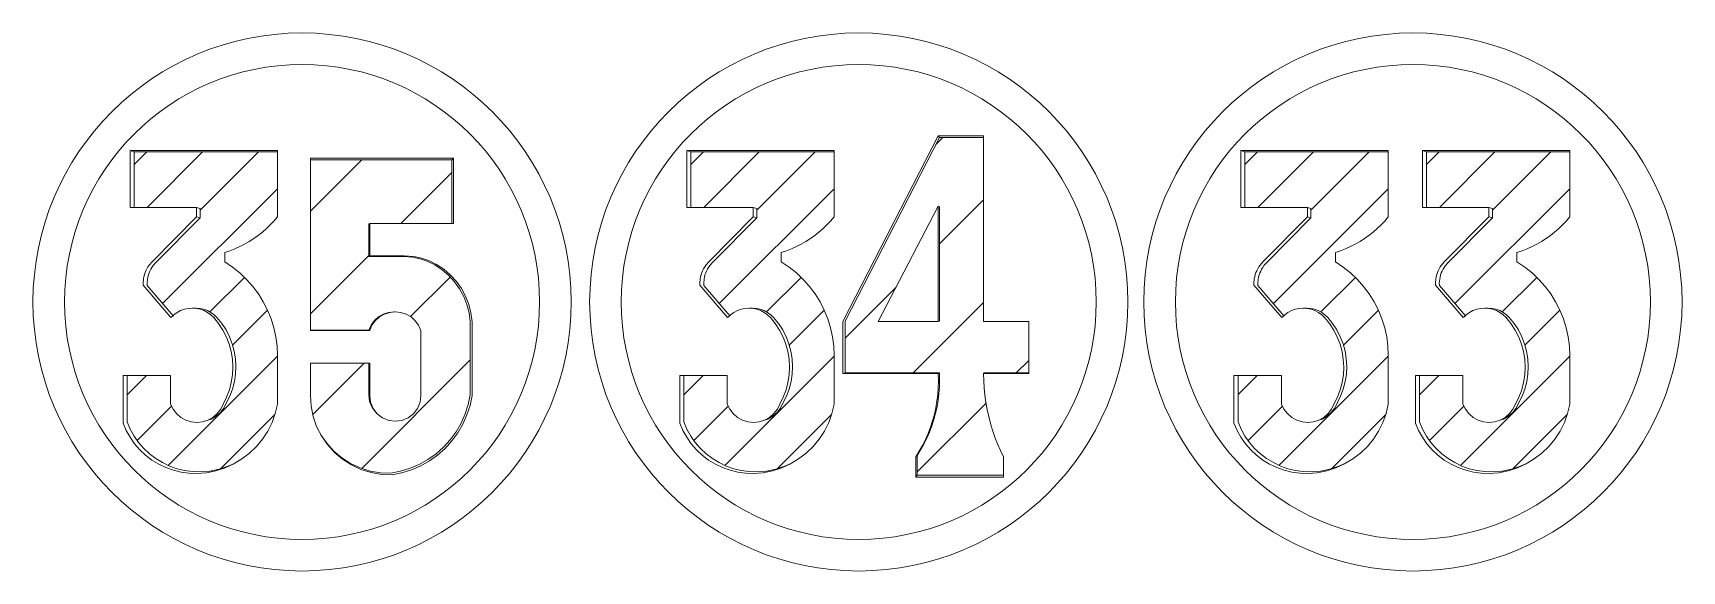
# Model space of a CAD drawing. Header units: inches. Extents: x 104 to 9740, y 936 to 6735.
# Drawn here: x 5670.07 to 5718.23, y 5726.45 to 5742.17 of the extents above; entities that cross this region are included whole.
import ezdxf

# ---------------------------------------------------------------- set-up
doc = ezdxf.new("R2010")
doc.units = ezdxf.units.IN
doc.header["$MEASUREMENT"] = 0

msp = doc.modelspace()

# ---------------------------------------------------------------- hatches: boundary and pattern name
at = {"lineweight": 20}
h = msp.add_hatch(dxfattribs=at)
h.set_pattern_fill('ANSI31', color=256, scale=17)
h.set_pattern_definition([(45, (4676.4403, 6621.2043), (-1.502602, 1.502602), [])])
h.paths.add_polyline_path([(5697.831, 5739.117), (5696.546, 5739.117), (5693.788, 5733.746), (5693.788, 5732.24), (5696.546, 5732.24), (5696.546, 5732.015), (5696.542, 5731.822), (5696.528, 5731.629), (5696.505, 5731.438), (5696.473, 5731.248), (5696.431, 5731.059), (5696.38, 5730.873), (5696.321, 5730.69), (5696.252, 5730.509), (5696.175, 5730.332), (5696.089, 5730.16), (5695.995, 5729.991), (5695.893, 5729.827), (5695.893, 5729.247), (5698.417, 5729.247), (5698.417, 5729.783), (5698.325, 5729.973), (5698.241, 5730.166), (5698.165, 5730.362), (5698.096, 5730.561), (5698.034, 5730.763), (5697.981, 5730.967), (5697.936, 5731.173), (5697.899, 5731.38), (5697.869, 5731.589), (5697.848, 5731.798), (5697.835, 5732.009), (5697.83, 5732.24), (5699.15, 5732.24), (5699.15, 5733.741), (5697.831, 5733.741)])
h.paths.add_polyline_path([(5696.511, 5737.112), (5696.546, 5737.085), (5696.546, 5733.746), (5696.511, 5733.741), (5694.752, 5733.741)], flags=16)
h = msp.add_hatch(dxfattribs=at)
h.set_pattern_fill('ANSI31', color=256, scale=9.218651)
h.set_pattern_definition([(45, (5137.7582, 6280.247), (-0.8148213, 0.8148213), [])])
h.paths.add_polyline_path([(5677.212, 5738.692), (5673.028, 5738.692), (5673.028, 5737.071), (5674.853, 5737.071), (5674.952, 5737.043), (5674.952, 5736.768), (5673.661, 5735.465), (5673.58, 5735.371), (5673.545, 5735.321), (5673.513, 5735.268), (5673.486, 5735.213), (5673.462, 5735.156), (5673.442, 5735.098), (5673.426, 5735.038), (5673.414, 5734.978), (5673.403, 5734.855), (5673.404, 5734.794), (5674.163, 5733.909), (5674.188, 5733.933), (5674.283, 5734.002), (5674.386, 5734.057), (5674.496, 5734.097), (5674.611, 5734.121), (5674.728, 5734.129), (5674.828, 5734.13), (5674.944, 5734.122), (5675.057, 5734.098), (5675.167, 5734.058), (5675.269, 5734.004), (5675.363, 5733.935), (5675.447, 5733.855), (5675.588, 5733.681), (5675.71, 5733.494), (5675.812, 5733.295), (5675.893, 5733.086), (5675.951, 5732.87), (5675.987, 5732.649), (5675.999, 5732.426), (5675.989, 5732.203), (5675.955, 5731.982), (5675.898, 5731.765), (5675.819, 5731.556), (5675.718, 5731.356), (5675.647, 5731.208), (5675.547, 5731.078), (5675.423, 5730.97), (5675.279, 5730.89), (5675.183, 5730.858), (5675.025, 5730.808), (5674.86, 5730.791), (5674.695, 5730.808), (5674.537, 5730.858), (5674.392, 5730.939), (5674.266, 5731.047), (5674.165, 5731.179), (5674.093, 5731.328), (5674.093, 5732.161), (5672.825, 5732.161), (5672.825, 5730.806), (5672.916, 5730.595), (5673.027, 5730.394), (5673.159, 5730.206), (5673.309, 5730.033), (5673.477, 5729.875), (5673.659, 5729.736), (5673.855, 5729.616), (5674.063, 5729.517), (5674.279, 5729.44), (5674.502, 5729.386), (5674.73, 5729.354), (5674.959, 5729.347), (5675.236, 5729.37), (5675.508, 5729.424), (5675.772, 5729.509), (5675.967, 5729.597), (5676.176, 5729.723), (5676.399, 5729.894), (5676.6, 5730.088), (5676.778, 5730.305), (5676.93, 5730.54), (5677.054, 5730.792), (5677.148, 5731.056), (5677.212, 5731.328), (5677.212, 5732.747), (5677.2, 5733.019), (5677.165, 5733.29), (5677.107, 5733.557), (5677.027, 5733.818), (5676.924, 5734.071), (5676.8, 5734.315), (5676.656, 5734.546), (5676.492, 5734.765), (5676.311, 5734.969), (5676.112, 5735.157), (5675.898, 5735.327), (5675.671, 5735.478), (5675.671, 5735.755), (5675.82, 5735.805), (5675.966, 5735.862), (5676.11, 5735.926), (5676.25, 5735.997), (5676.387, 5736.075), (5676.519, 5736.159), (5676.647, 5736.25), (5676.771, 5736.348), (5676.889, 5736.451), (5677.002, 5736.56), (5677.11, 5736.674), (5677.212, 5736.794)])
h = msp.add_hatch(dxfattribs=at)
h.set_pattern_fill('ANSI31', color=256, scale=9.218651)
h.set_pattern_definition([(45, (5154.0138, 6280.247), (-0.8148213, 0.8148213), [])])
h.paths.add_polyline_path([(5693.468, 5738.692), (5689.283, 5738.692), (5689.283, 5737.071), (5691.108, 5737.071), (5691.207, 5737.043), (5691.207, 5736.768), (5689.916, 5735.465), (5689.836, 5735.371), (5689.801, 5735.321), (5689.769, 5735.268), (5689.741, 5735.213), (5689.717, 5735.156), (5689.697, 5735.098), (5689.681, 5735.038), (5689.67, 5734.978), (5689.659, 5734.855), (5689.66, 5734.794), (5690.419, 5733.909), (5690.443, 5733.933), (5690.538, 5734.002), (5690.642, 5734.057), (5690.752, 5734.097), (5690.867, 5734.121), (5690.984, 5734.129), (5691.084, 5734.13), (5691.2, 5734.122), (5691.313, 5734.098), (5691.422, 5734.058), (5691.525, 5734.004), (5691.619, 5733.935), (5691.702, 5733.855), (5691.843, 5733.681), (5691.966, 5733.494), (5692.068, 5733.295), (5692.148, 5733.086), (5692.207, 5732.87), (5692.243, 5732.649), (5692.255, 5732.426), (5692.244, 5732.203), (5692.21, 5731.982), (5692.154, 5731.765), (5692.074, 5731.556), (5691.974, 5731.356), (5691.903, 5731.208), (5691.803, 5731.078), (5691.678, 5730.97), (5691.535, 5730.89), (5691.439, 5730.858), (5691.281, 5730.808), (5691.116, 5730.791), (5690.951, 5730.808), (5690.792, 5730.858), (5690.648, 5730.939), (5690.522, 5731.047), (5690.421, 5731.179), (5690.349, 5731.328), (5690.349, 5732.161), (5689.081, 5732.161), (5689.081, 5730.806), (5689.171, 5730.595), (5689.283, 5730.394), (5689.415, 5730.206), (5689.565, 5730.033), (5689.732, 5729.875), (5689.915, 5729.736), (5690.111, 5729.616), (5690.318, 5729.517), (5690.535, 5729.44), (5690.758, 5729.386), (5690.985, 5729.354), (5691.215, 5729.347), (5691.491, 5729.37), (5691.763, 5729.424), (5692.028, 5729.509), (5692.223, 5729.597), (5692.432, 5729.723), (5692.654, 5729.894), (5692.856, 5730.088), (5693.034, 5730.305), (5693.185, 5730.54), (5693.31, 5730.792), (5693.404, 5731.056), (5693.468, 5731.328), (5693.468, 5732.747), (5693.456, 5733.019), (5693.421, 5733.29), (5693.363, 5733.557), (5693.282, 5733.818), (5693.18, 5734.071), (5693.056, 5734.315), (5692.912, 5734.546), (5692.748, 5734.765), (5692.566, 5734.969), (5692.368, 5735.157), (5692.154, 5735.327), (5691.926, 5735.478), (5691.926, 5735.755), (5692.076, 5735.805), (5692.222, 5735.862), (5692.366, 5735.926), (5692.506, 5735.997), (5692.642, 5736.075), (5692.775, 5736.159), (5692.903, 5736.25), (5693.026, 5736.348), (5693.145, 5736.451), (5693.258, 5736.56), (5693.366, 5736.674), (5693.468, 5736.794)])
h = msp.add_hatch(dxfattribs=at)
h.set_pattern_fill('ANSI31', color=256, scale=9.218651)
h.set_pattern_definition([(45, (5170.1966, 6280.247), (-0.8148213, 0.8148213), [])])
h.paths.add_polyline_path([(5709.651, 5738.692), (5705.466, 5738.692), (5705.466, 5737.071), (5707.291, 5737.071), (5707.39, 5737.043), (5707.39, 5736.768), (5706.099, 5735.465), (5706.019, 5735.371), (5705.983, 5735.321), (5705.952, 5735.268), (5705.924, 5735.213), (5705.9, 5735.156), (5705.88, 5735.098), (5705.864, 5735.038), (5705.852, 5734.978), (5705.842, 5734.855), (5705.843, 5734.794), (5706.601, 5733.909), (5706.626, 5733.933), (5706.721, 5734.002), (5706.825, 5734.057), (5706.935, 5734.097), (5707.049, 5734.121), (5707.166, 5734.129), (5707.267, 5734.13), (5707.382, 5734.122), (5707.496, 5734.098), (5707.605, 5734.058), (5707.708, 5734.004), (5707.801, 5733.935), (5707.885, 5733.855), (5708.026, 5733.681), (5708.148, 5733.494), (5708.25, 5733.295), (5708.331, 5733.086), (5708.39, 5732.87), (5708.425, 5732.649), (5708.438, 5732.426), (5708.427, 5732.203), (5708.393, 5731.982), (5708.336, 5731.765), (5708.257, 5731.556), (5708.157, 5731.356), (5708.085, 5731.208), (5707.985, 5731.078), (5707.861, 5730.97), (5707.718, 5730.89), (5707.622, 5730.858), (5707.464, 5730.808), (5707.299, 5730.791), (5707.133, 5730.808), (5706.975, 5730.858), (5706.83, 5730.939), (5706.705, 5731.047), (5706.604, 5731.179), (5706.532, 5731.328), (5706.532, 5732.161), (5705.264, 5732.161), (5705.264, 5730.806), (5705.354, 5730.595), (5705.466, 5730.394), (5705.598, 5730.206), (5705.748, 5730.033), (5705.915, 5729.875), (5706.098, 5729.736), (5706.294, 5729.616), (5706.501, 5729.517), (5706.717, 5729.44), (5706.94, 5729.386), (5707.168, 5729.354), (5707.398, 5729.347), (5707.674, 5729.37), (5707.946, 5729.424), (5708.21, 5729.509), (5708.405, 5729.597), (5708.615, 5729.723), (5708.837, 5729.894), (5709.039, 5730.088), (5709.216, 5730.305), (5709.368, 5730.54), (5709.492, 5730.792), (5709.587, 5731.056), (5709.651, 5731.328), (5709.651, 5732.747), (5709.639, 5733.019), (5709.604, 5733.29), (5709.546, 5733.557), (5709.465, 5733.818), (5709.363, 5734.071), (5709.239, 5734.315), (5709.094, 5734.546), (5708.931, 5734.765), (5708.749, 5734.969), (5708.551, 5735.157), (5708.337, 5735.327), (5708.109, 5735.478), (5708.109, 5735.755), (5708.258, 5735.805), (5708.405, 5735.862), (5708.548, 5735.926), (5708.688, 5735.997), (5708.825, 5736.075), (5708.957, 5736.159), (5709.086, 5736.25), (5709.209, 5736.348), (5709.328, 5736.451), (5709.441, 5736.56), (5709.549, 5736.674), (5709.651, 5736.794)])
h = msp.add_hatch(dxfattribs=at)
h.set_pattern_fill('ANSI31', color=256, scale=9.218651)
h.set_pattern_definition([(45, (5175.4959, 6280.247), (-0.8148213, 0.8148213), [])])
h.paths.add_polyline_path([(5714.95, 5738.692), (5710.765, 5738.692), (5710.765, 5737.071), (5712.59, 5737.071), (5712.69, 5737.043), (5712.69, 5736.768), (5711.398, 5735.465), (5711.318, 5735.371), (5711.283, 5735.321), (5711.251, 5735.268), (5711.223, 5735.213), (5711.199, 5735.156), (5711.179, 5735.098), (5711.164, 5735.038), (5711.152, 5734.978), (5711.141, 5734.855), (5711.142, 5734.794), (5711.901, 5733.909), (5711.925, 5733.933), (5712.02, 5734.002), (5712.124, 5734.057), (5712.234, 5734.097), (5712.349, 5734.121), (5712.466, 5734.129), (5712.566, 5734.13), (5712.682, 5734.122), (5712.795, 5734.098), (5712.904, 5734.058), (5713.007, 5734.004), (5713.101, 5733.935), (5713.184, 5733.855), (5713.325, 5733.681), (5713.448, 5733.494), (5713.55, 5733.295), (5713.63, 5733.086), (5713.689, 5732.87), (5713.725, 5732.649), (5713.737, 5732.426), (5713.726, 5732.203), (5713.692, 5731.982), (5713.636, 5731.765), (5713.557, 5731.556), (5713.456, 5731.356), (5713.385, 5731.208), (5713.285, 5731.078), (5713.16, 5730.97), (5713.017, 5730.89), (5712.921, 5730.858), (5712.763, 5730.808), (5712.598, 5730.791), (5712.433, 5730.808), (5712.274, 5730.858), (5712.13, 5730.939), (5712.004, 5731.047), (5711.903, 5731.179), (5711.831, 5731.328), (5711.831, 5732.161), (5710.563, 5732.161), (5710.563, 5730.806), (5710.654, 5730.595), (5710.765, 5730.394), (5710.897, 5730.206), (5711.047, 5730.033), (5711.215, 5729.875), (5711.397, 5729.736), (5711.593, 5729.616), (5711.8, 5729.517), (5712.017, 5729.44), (5712.24, 5729.386), (5712.467, 5729.354), (5712.697, 5729.347), (5712.973, 5729.37), (5713.245, 5729.424), (5713.51, 5729.509), (5713.705, 5729.597), (5713.914, 5729.723), (5714.136, 5729.894), (5714.338, 5730.088), (5714.516, 5730.305), (5714.668, 5730.54), (5714.792, 5730.792), (5714.886, 5731.056), (5714.95, 5731.328), (5714.95, 5732.747), (5714.938, 5733.019), (5714.903, 5733.29), (5714.845, 5733.557), (5714.765, 5733.818), (5714.662, 5734.071), (5714.538, 5734.315), (5714.394, 5734.546), (5714.23, 5734.765), (5714.048, 5734.969), (5713.85, 5735.157), (5713.636, 5735.327), (5713.408, 5735.478), (5713.408, 5735.755), (5713.558, 5735.805), (5713.704, 5735.862), (5713.848, 5735.926), (5713.988, 5735.997), (5714.124, 5736.075), (5714.257, 5736.159), (5714.385, 5736.25), (5714.508, 5736.348), (5714.627, 5736.451), (5714.74, 5736.56), (5714.848, 5736.674), (5714.95, 5736.794)])
h = msp.add_hatch(dxfattribs=at)
h.set_pattern_fill('ANSI31', color=256, scale=17)
h.set_pattern_definition([(45, (4672.144, 6621.2086), (-1.502602, 1.502602), [])])
h.paths.add_polyline_path([(5682.385, 5734.9), (5682.213, 5735.087), (5682.019, 5735.251), (5681.807, 5735.39), (5681.58, 5735.502), (5681.382, 5735.57), (5681.152, 5735.618), (5680.88, 5735.637), (5679.88, 5735.637), (5679.88, 5736.605), (5682.303, 5736.605), (5682.303, 5738.465), (5678.173, 5738.465), (5678.173, 5733.483), (5679.88, 5733.483), (5679.946, 5733.632), (5680.042, 5733.764), (5680.163, 5733.873), (5680.304, 5733.954), (5680.459, 5734.005), (5680.637, 5734.024), (5680.818, 5734.005), (5680.974, 5733.954), (5681.116, 5733.872), (5681.238, 5733.761), (5681.335, 5733.628), (5681.402, 5733.478), (5681.402, 5731.575), (5681.376, 5731.381), (5681.302, 5731.201), (5681.183, 5731.046), (5681.028, 5730.927), (5680.848, 5730.852), (5680.654, 5730.827), (5680.461, 5730.852), (5680.28, 5730.927), (5680.11, 5731.057), (5679.979, 5731.228), (5679.905, 5731.407), (5679.88, 5731.599), (5679.88, 5732.526), (5678.173, 5732.526), (5678.173, 5731.575), (5678.193, 5731.267), (5678.255, 5730.964), (5678.345, 5730.706), (5678.482, 5730.433), (5678.655, 5730.181), (5678.86, 5729.954), (5679.093, 5729.757), (5679.35, 5729.592), (5679.627, 5729.463), (5679.919, 5729.372), (5680.22, 5729.321), (5680.525, 5729.31), (5680.81, 5729.366), (5681.088, 5729.452), (5681.355, 5729.567), (5681.608, 5729.709), (5681.845, 5729.878), (5682.062, 5730.071), (5682.258, 5730.286), (5682.429, 5730.521), (5682.575, 5730.772), (5682.693, 5731.038), (5682.782, 5731.314), (5682.842, 5731.599), (5682.842, 5733.483), (5682.841, 5733.737), (5682.809, 5733.989), (5682.746, 5734.234), (5682.653, 5734.471), (5682.532, 5734.694)])

# ---------------------------------------------------------------- linework, layer by layer
for p, q in [((5696.546, 5739.117), (5697.831, 5739.117)), ((5672.91, 5738.737), (5672.91, 5737.071)), ((5673.028, 5738.692), (5673.028, 5737.071)), ((5689.165, 5738.737), (5689.165, 5737.071)), ((5689.283, 5738.692), (5689.283, 5737.071)), ((5705.348, 5738.737), (5705.348, 5737.071)), ((5705.466, 5738.692), (5705.466, 5737.071)), ((5710.647, 5738.737), (5710.647, 5737.071)), ((5710.765, 5738.692), (5710.765, 5737.071)), ((5682.303, 5738.465), (5682.303, 5736.605)), ((5672.91, 5737.071), (5673.028, 5737.071)), ((5673.028, 5737.071), (5674.853, 5737.071)), ((5674.853, 5737.071), (5674.952, 5737.043)), ((5674.952, 5737.043), (5674.952, 5736.768)), ((5689.165, 5737.071), (5689.283, 5737.071)), ((5689.283, 5737.071), (5691.108, 5737.071)), ((5691.108, 5737.071), (5691.207, 5737.043)), ((5691.207, 5737.043), (5691.207, 5736.768)), ((5696.511, 5733.741), (5696.511, 5737.112)), ((5705.348, 5737.071), (5705.466, 5737.071)), ((5705.466, 5737.071), (5707.291, 5737.071)), ((5707.291, 5737.071), (5707.39, 5737.043)), ((5707.39, 5737.043), (5707.39, 5736.768)), ((5710.647, 5737.071), (5710.765, 5737.071)), ((5710.765, 5737.071), (5712.59, 5737.071)), ((5712.59, 5737.071), (5712.69, 5737.043)), ((5712.69, 5737.043), (5712.69, 5736.768)), ((5679.906, 5736.605), (5679.906, 5735.653)), ((5680.654, 5734.022), (5680.818, 5734.005)), ((5680.818, 5734.005), (5680.974, 5733.954)), ((5680.974, 5733.954), (5681.116, 5733.872)), ((5681.116, 5733.872), (5681.238, 5733.761)), ((5681.238, 5733.761), (5681.335, 5733.628)), ((5678.173, 5733.483), (5679.88, 5733.483)), ((5681.335, 5733.628), (5681.402, 5733.478)), ((5681.402, 5733.478), (5681.402, 5731.575)), ((5681.376, 5731.381), (5681.302, 5731.201)), ((5681.402, 5731.575), (5681.376, 5731.381)), ((5675.183, 5730.858), (5675.025, 5730.808)), ((5680.28, 5730.927), (5680.125, 5731.046)), ((5680.461, 5730.852), (5680.28, 5730.927)), ((5680.654, 5730.827), (5680.461, 5730.852)), ((5680.848, 5730.852), (5680.654, 5730.827)), ((5681.028, 5730.927), (5680.848, 5730.852)), ((5681.183, 5731.046), (5681.028, 5730.927)), ((5681.302, 5731.201), (5681.183, 5731.046)), ((5691.439, 5730.858), (5691.281, 5730.808)), ((5707.622, 5730.858), (5707.464, 5730.808)), ((5712.921, 5730.858), (5712.763, 5730.808))]:
    msp.add_line(p, q, dxfattribs=at)
for points in [[(5693.726, 5732.219), (5693.726, 5733.741), (5696.511, 5739.164)], [(5697.831, 5732.219), (5699.15, 5732.219), (5699.15, 5732.24), (5699.15, 5733.741), (5697.831, 5733.741), (5697.831, 5739.117), (5697.831, 5739.164), (5696.511, 5739.164), (5696.546, 5739.117), (5693.788, 5733.746), (5693.788, 5732.24)], [(5676.399, 5729.894), (5676.6, 5730.088), (5676.778, 5730.305), (5676.93, 5730.54), (5677.054, 5730.792), (5677.148, 5731.056), (5677.212, 5731.328), (5677.212, 5732.747), (5677.2, 5733.019), (5677.165, 5733.29), (5677.107, 5733.557), (5677.027, 5733.818), (5676.924, 5734.071), (5676.8, 5734.315), (5676.656, 5734.546), (5676.492, 5734.765), (5676.311, 5734.969), (5676.112, 5735.157), (5675.898, 5735.327), (5675.671, 5735.478), (5675.671, 5735.755), (5675.82, 5735.805), (5675.966, 5735.862), (5676.11, 5735.926), (5676.25, 5735.997), (5676.387, 5736.075), (5676.519, 5736.159), (5676.647, 5736.25), (5676.771, 5736.348), (5676.889, 5736.451), (5677.002, 5736.56), (5677.11, 5736.674), (5677.212, 5736.794), (5677.212, 5738.692)], [(5692.654, 5729.894), (5692.856, 5730.088), (5693.034, 5730.305), (5693.185, 5730.54), (5693.31, 5730.792), (5693.404, 5731.056), (5693.468, 5731.328), (5693.468, 5732.747), (5693.456, 5733.019), (5693.421, 5733.29), (5693.363, 5733.557), (5693.282, 5733.818), (5693.18, 5734.071), (5693.056, 5734.315), (5692.912, 5734.546), (5692.748, 5734.765), (5692.566, 5734.969), (5692.368, 5735.157), (5692.154, 5735.327), (5691.926, 5735.478), (5691.926, 5735.755), (5692.076, 5735.805), (5692.222, 5735.862), (5692.366, 5735.926), (5692.506, 5735.997), (5692.642, 5736.075), (5692.775, 5736.159), (5692.903, 5736.25), (5693.026, 5736.348), (5693.145, 5736.451), (5693.258, 5736.56), (5693.366, 5736.674), (5693.468, 5736.794), (5693.468, 5738.692)], [(5708.837, 5729.894), (5709.039, 5730.088), (5709.216, 5730.305), (5709.368, 5730.54), (5709.492, 5730.792), (5709.587, 5731.056), (5709.651, 5731.328), (5709.651, 5732.747), (5709.639, 5733.019), (5709.604, 5733.29), (5709.546, 5733.557), (5709.465, 5733.818), (5709.363, 5734.071), (5709.239, 5734.315), (5709.094, 5734.546), (5708.931, 5734.765), (5708.749, 5734.969), (5708.551, 5735.157), (5708.337, 5735.327), (5708.109, 5735.478), (5708.109, 5735.755), (5708.258, 5735.805), (5708.405, 5735.862), (5708.548, 5735.926), (5708.688, 5735.997), (5708.825, 5736.075), (5708.957, 5736.159), (5709.086, 5736.25), (5709.209, 5736.348), (5709.328, 5736.451), (5709.441, 5736.56), (5709.549, 5736.674), (5709.651, 5736.794), (5709.651, 5738.692)], [(5714.136, 5729.894), (5714.338, 5730.088), (5714.516, 5730.305), (5714.668, 5730.54), (5714.792, 5730.792), (5714.886, 5731.056), (5714.95, 5731.328), (5714.95, 5732.747), (5714.938, 5733.019), (5714.903, 5733.29), (5714.845, 5733.557), (5714.765, 5733.818), (5714.662, 5734.071), (5714.538, 5734.315), (5714.394, 5734.546), (5714.23, 5734.765), (5714.048, 5734.969), (5713.85, 5735.157), (5713.636, 5735.327), (5713.408, 5735.478), (5713.408, 5735.755), (5713.558, 5735.805), (5713.704, 5735.862), (5713.848, 5735.926), (5713.988, 5735.997), (5714.124, 5736.075), (5714.257, 5736.159), (5714.385, 5736.25), (5714.508, 5736.348), (5714.627, 5736.451), (5714.74, 5736.56), (5714.848, 5736.674), (5714.95, 5736.794), (5714.95, 5738.692)], [(5682.353, 5738.508), (5678.173, 5738.508), (5678.173, 5738.465)], [(5679.906, 5733.478), (5678.173, 5733.478), (5678.173, 5733.483), (5678.173, 5738.465), (5682.303, 5738.465), (5682.353, 5738.508), (5682.353, 5736.605), (5682.303, 5736.605), (5679.906, 5736.605), (5679.88, 5736.58), (5679.88, 5735.637), (5679.906, 5735.653), (5680.916, 5735.653), (5681.191, 5735.634), (5681.423, 5735.585), (5681.623, 5735.516), (5681.852, 5735.403), (5682.067, 5735.263), (5682.262, 5735.097), (5682.436, 5734.909), (5682.585, 5734.7)], [(5674.853, 5736.794), (5673.549, 5735.478), (5673.468, 5735.383), (5673.432, 5735.332), (5673.4, 5735.279), (5673.372, 5735.223), (5673.348, 5735.166), (5673.328, 5735.107), (5673.312, 5735.047), (5673.3, 5734.986), (5673.289, 5734.862), (5673.29, 5734.8), (5674.103, 5733.852), (5674.163, 5733.909), (5674.188, 5733.933), (5674.283, 5734.002), (5674.386, 5734.057), (5674.496, 5734.097), (5674.611, 5734.121), (5674.728, 5734.129)], [(5674.853, 5737.071), (5674.853, 5736.794), (5674.952, 5736.768), (5673.661, 5735.465), (5673.58, 5735.371), (5673.545, 5735.321), (5673.513, 5735.268), (5673.486, 5735.213), (5673.462, 5735.156), (5673.442, 5735.098), (5673.426, 5735.038), (5673.414, 5734.978), (5673.403, 5734.855), (5673.404, 5734.794), (5674.163, 5733.909)], [(5691.108, 5736.794), (5689.805, 5735.478), (5689.723, 5735.383), (5689.688, 5735.332), (5689.656, 5735.279), (5689.628, 5735.223), (5689.604, 5735.166), (5689.583, 5735.107), (5689.567, 5735.047), (5689.556, 5734.986), (5689.545, 5734.862), (5689.546, 5734.8), (5690.359, 5733.852), (5690.419, 5733.909), (5690.443, 5733.933), (5690.538, 5734.002), (5690.642, 5734.057), (5690.752, 5734.097), (5690.867, 5734.121), (5690.984, 5734.129)], [(5691.108, 5737.071), (5691.108, 5736.794), (5691.207, 5736.768), (5689.916, 5735.465), (5689.836, 5735.371), (5689.801, 5735.321), (5689.769, 5735.268), (5689.741, 5735.213), (5689.717, 5735.156), (5689.697, 5735.098), (5689.681, 5735.038), (5689.67, 5734.978), (5689.659, 5734.855), (5689.66, 5734.794), (5690.419, 5733.909)], [(5707.291, 5736.794), (5705.987, 5735.478), (5705.906, 5735.383), (5705.871, 5735.332), (5705.839, 5735.279), (5705.811, 5735.223), (5705.786, 5735.166), (5705.766, 5735.107), (5705.75, 5735.047), (5705.738, 5734.986), (5705.727, 5734.862), (5705.728, 5734.8), (5706.542, 5733.852), (5706.601, 5733.909), (5706.626, 5733.933), (5706.721, 5734.002), (5706.825, 5734.057), (5706.935, 5734.097), (5707.049, 5734.121), (5707.166, 5734.129)], [(5707.291, 5737.071), (5707.291, 5736.794), (5707.39, 5736.768), (5706.099, 5735.465), (5706.019, 5735.371), (5705.983, 5735.321), (5705.952, 5735.268), (5705.924, 5735.213), (5705.9, 5735.156), (5705.88, 5735.098), (5705.864, 5735.038), (5705.852, 5734.978), (5705.842, 5734.855), (5705.843, 5734.794), (5706.601, 5733.909)], [(5712.59, 5736.794), (5711.287, 5735.478), (5711.205, 5735.383), (5711.17, 5735.332), (5711.138, 5735.279), (5711.11, 5735.223), (5711.086, 5735.166), (5711.066, 5735.107), (5711.049, 5735.047), (5711.038, 5734.986), (5711.027, 5734.862), (5711.028, 5734.8), (5711.841, 5733.852), (5711.901, 5733.909), (5711.925, 5733.933), (5712.02, 5734.002), (5712.124, 5734.057), (5712.234, 5734.097), (5712.349, 5734.121), (5712.466, 5734.129)], [(5712.59, 5737.071), (5712.59, 5736.794), (5712.69, 5736.768), (5711.398, 5735.465), (5711.318, 5735.371), (5711.283, 5735.321), (5711.251, 5735.268), (5711.223, 5735.213), (5711.199, 5735.156), (5711.179, 5735.098), (5711.164, 5735.038), (5711.152, 5734.978), (5711.141, 5734.855), (5711.142, 5734.794), (5711.901, 5733.909)], [(5679.88, 5735.637), (5680.88, 5735.637), (5681.152, 5735.618), (5681.382, 5735.57), (5681.58, 5735.502), (5681.807, 5735.39), (5682.019, 5735.251), (5682.213, 5735.087), (5682.385, 5734.9), (5682.532, 5734.694), (5682.653, 5734.471), (5682.746, 5734.234), (5682.809, 5733.989), (5682.841, 5733.737), (5682.842, 5733.483), (5682.842, 5731.599), (5682.782, 5731.314), (5682.693, 5731.038), (5682.575, 5730.772), (5682.429, 5730.521), (5682.258, 5730.286), (5682.062, 5730.071), (5681.845, 5729.878), (5681.608, 5729.709), (5681.355, 5729.567), (5681.088, 5729.452), (5680.81, 5729.366), (5680.525, 5729.31), (5680.22, 5729.321), (5679.919, 5729.372), (5679.627, 5729.463), (5679.35, 5729.592), (5679.093, 5729.757), (5678.86, 5729.954), (5678.655, 5730.181), (5678.482, 5730.433), (5678.345, 5730.706)], [(5678.255, 5730.964), (5678.345, 5730.706), (5678.356, 5730.673), (5678.495, 5730.398), (5678.669, 5730.143), (5678.876, 5729.914), (5679.111, 5729.715), (5679.371, 5729.548), (5679.651, 5729.418), (5679.945, 5729.326), (5680.249, 5729.274), (5680.558, 5729.263), (5680.846, 5729.32), (5681.126, 5729.407), (5681.396, 5729.523), (5681.651, 5729.667), (5681.89, 5729.837), (5682.11, 5730.032), (5682.307, 5730.249), (5682.481, 5730.486), (5682.628, 5730.74), (5682.747, 5731.008), (5682.837, 5731.287), (5682.897, 5731.575), (5682.897, 5733.478), (5682.896, 5733.734), (5682.864, 5733.988), (5682.8, 5734.237), (5682.707, 5734.475), (5682.585, 5734.7)], [(5680.006, 5731.201), (5679.932, 5731.381), (5679.906, 5731.575), (5679.906, 5732.526), (5679.88, 5732.526), (5678.173, 5732.526), (5678.173, 5731.575), (5678.193, 5731.267), (5678.255, 5730.964)], [(5680.006, 5731.201), (5680.125, 5731.046), (5680.097, 5731.075), (5679.979, 5731.228), (5679.905, 5731.407), (5679.88, 5731.599), (5679.88, 5732.526)], [(5675.025, 5730.808), (5674.86, 5730.791), (5674.695, 5730.808), (5674.537, 5730.858), (5674.392, 5730.939), (5674.266, 5731.047), (5674.165, 5731.179), (5674.093, 5731.328), (5674.093, 5732.161), (5672.825, 5732.161), (5672.705, 5732.161), (5672.705, 5730.773), (5672.797, 5730.56), (5672.909, 5730.357), (5673.042, 5730.167), (5673.194, 5729.992), (5673.363, 5729.833), (5673.548, 5729.693), (5673.746, 5729.572), (5673.955, 5729.472), (5674.173, 5729.394), (5674.399, 5729.339), (5674.628, 5729.307), (5674.86, 5729.299), (5675.139, 5729.322), (5675.414, 5729.377), (5675.681, 5729.463), (5675.936, 5729.579), (5675.967, 5729.597), (5676.176, 5729.723), (5676.399, 5729.894)], [(5672.825, 5732.161), (5672.825, 5730.806), (5672.916, 5730.595), (5673.027, 5730.394), (5673.159, 5730.206), (5673.309, 5730.033), (5673.477, 5729.875), (5673.659, 5729.736), (5673.855, 5729.616), (5674.063, 5729.517), (5674.279, 5729.44), (5674.502, 5729.386), (5674.73, 5729.354), (5674.959, 5729.347), (5675.236, 5729.37), (5675.508, 5729.424), (5675.772, 5729.509), (5675.967, 5729.597)], [(5691.281, 5730.808), (5691.116, 5730.791), (5690.951, 5730.808), (5690.792, 5730.858), (5690.648, 5730.939), (5690.522, 5731.047), (5690.421, 5731.179), (5690.349, 5731.328), (5690.349, 5732.161), (5689.081, 5732.161), (5688.961, 5732.161), (5688.961, 5730.773), (5689.052, 5730.56), (5689.165, 5730.357), (5689.298, 5730.167), (5689.45, 5729.992), (5689.619, 5729.833), (5689.803, 5729.693), (5690.001, 5729.572), (5690.21, 5729.472), (5690.429, 5729.394), (5690.654, 5729.339), (5690.884, 5729.307), (5691.116, 5729.299), (5691.395, 5729.322), (5691.67, 5729.377), (5691.937, 5729.463), (5692.192, 5729.579), (5692.223, 5729.597), (5692.432, 5729.723), (5692.654, 5729.894)], [(5689.081, 5732.161), (5689.081, 5730.806), (5689.171, 5730.595), (5689.283, 5730.394), (5689.415, 5730.206), (5689.565, 5730.033), (5689.732, 5729.875), (5689.915, 5729.736), (5690.111, 5729.616), (5690.318, 5729.517), (5690.535, 5729.44), (5690.758, 5729.386), (5690.985, 5729.354), (5691.215, 5729.347), (5691.491, 5729.37), (5691.763, 5729.424), (5692.028, 5729.509), (5692.223, 5729.597)], [(5696.511, 5732.219), (5693.726, 5732.219), (5693.788, 5732.24), (5696.546, 5732.24)], [(5699.15, 5732.24), (5697.852, 5732.24), (5697.831, 5732.219), (5697.835, 5732.009), (5697.848, 5731.798), (5697.869, 5731.589), (5697.899, 5731.38), (5697.936, 5731.173), (5697.981, 5730.967), (5698.034, 5730.763), (5698.096, 5730.561), (5698.165, 5730.362), (5698.241, 5730.166), (5698.325, 5729.973), (5698.417, 5729.783), (5698.417, 5729.247), (5698.417, 5729.197), (5695.852, 5729.197), (5695.852, 5729.783), (5695.955, 5729.948), (5696.05, 5730.119), (5696.137, 5730.293), (5696.215, 5730.472), (5696.284, 5730.654), (5696.344, 5730.839), (5696.395, 5731.027), (5696.437, 5731.217), (5696.47, 5731.409), (5696.493, 5731.603), (5696.507, 5731.797), (5696.512, 5731.992)], [(5696.512, 5731.992), (5696.511, 5732.219), (5696.546, 5732.24), (5696.546, 5732.015), (5696.542, 5731.822), (5696.528, 5731.629), (5696.505, 5731.438), (5696.473, 5731.248), (5696.431, 5731.059), (5696.38, 5730.873), (5696.321, 5730.69), (5696.252, 5730.509), (5696.175, 5730.332), (5696.089, 5730.16), (5695.995, 5729.991), (5695.893, 5729.827), (5695.893, 5729.247)], [(5707.464, 5730.808), (5707.299, 5730.791), (5707.133, 5730.808), (5706.975, 5730.858), (5706.83, 5730.939), (5706.705, 5731.047), (5706.604, 5731.179), (5706.532, 5731.328), (5706.532, 5732.161), (5705.264, 5732.161), (5705.144, 5732.161), (5705.144, 5730.773), (5705.235, 5730.56), (5705.348, 5730.357), (5705.481, 5730.167), (5705.633, 5729.992), (5705.802, 5729.833), (5705.986, 5729.693), (5706.184, 5729.572), (5706.393, 5729.472), (5706.612, 5729.394), (5706.837, 5729.339), (5707.067, 5729.307), (5707.299, 5729.299), (5707.578, 5729.322), (5707.853, 5729.377), (5708.119, 5729.463), (5708.375, 5729.579), (5708.405, 5729.597), (5708.615, 5729.723), (5708.837, 5729.894)], [(5705.264, 5732.161), (5705.264, 5730.806), (5705.354, 5730.595), (5705.466, 5730.394), (5705.598, 5730.206), (5705.748, 5730.033), (5705.915, 5729.875), (5706.098, 5729.736), (5706.294, 5729.616), (5706.501, 5729.517), (5706.717, 5729.44), (5706.94, 5729.386), (5707.168, 5729.354), (5707.398, 5729.347), (5707.674, 5729.37), (5707.946, 5729.424), (5708.21, 5729.509), (5708.405, 5729.597)], [(5712.763, 5730.808), (5712.598, 5730.791), (5712.433, 5730.808), (5712.274, 5730.858), (5712.13, 5730.939), (5712.004, 5731.047), (5711.903, 5731.179), (5711.831, 5731.328), (5711.831, 5732.161), (5710.563, 5732.161), (5710.443, 5732.161), (5710.443, 5730.773), (5710.534, 5730.56), (5710.647, 5730.357), (5710.78, 5730.167), (5710.932, 5729.992), (5711.101, 5729.833), (5711.285, 5729.693), (5711.483, 5729.572), (5711.693, 5729.472), (5711.911, 5729.394), (5712.136, 5729.339), (5712.366, 5729.307), (5712.598, 5729.299), (5712.877, 5729.322), (5713.152, 5729.377), (5713.419, 5729.463), (5713.674, 5729.579), (5713.705, 5729.597), (5713.914, 5729.723), (5714.136, 5729.894)], [(5710.563, 5732.161), (5710.563, 5730.806), (5710.654, 5730.595), (5710.765, 5730.394), (5710.897, 5730.206), (5711.047, 5730.033), (5711.215, 5729.875), (5711.397, 5729.736), (5711.593, 5729.616), (5711.8, 5729.517), (5712.017, 5729.44), (5712.24, 5729.386), (5712.467, 5729.354), (5712.697, 5729.347), (5712.973, 5729.37), (5713.245, 5729.424), (5713.51, 5729.509), (5713.705, 5729.597)], [(5695.852, 5729.197), (5695.893, 5729.247), (5698.417, 5729.247)]]:
    msp.add_lwpolyline(points, dxfattribs=at)
for points in [[(5673.028, 5738.692), (5677.212, 5738.692), (5677.212, 5738.737), (5672.91, 5738.737)], [(5689.283, 5738.692), (5693.468, 5738.692), (5693.468, 5738.737), (5689.165, 5738.737)], [(5705.466, 5738.692), (5709.651, 5738.692), (5709.651, 5738.737), (5705.348, 5738.737)], [(5710.765, 5738.692), (5714.95, 5738.692), (5714.95, 5738.737), (5710.647, 5738.737)], [(5694.752, 5733.741), (5696.511, 5737.112), (5696.546, 5737.085), (5696.546, 5733.746), (5696.511, 5733.741)], [(5674.944, 5734.122), (5674.828, 5734.13), (5674.728, 5734.129), (5674.845, 5734.121), (5674.959, 5734.097), (5675.07, 5734.057), (5675.173, 5734.002), (5675.268, 5733.933), (5675.352, 5733.852), (5675.495, 5733.677), (5675.618, 5733.487), (5675.721, 5733.286), (5675.803, 5733.076), (5675.862, 5732.858), (5675.898, 5732.635), (5675.911, 5732.409), (5675.9, 5732.183), (5675.865, 5731.96), (5675.808, 5731.742), (5675.728, 5731.53), (5675.627, 5731.328), (5675.555, 5731.179), (5675.454, 5731.047), (5675.328, 5730.939), (5675.183, 5730.858), (5675.279, 5730.89), (5675.423, 5730.97), (5675.547, 5731.078), (5675.647, 5731.208), (5675.718, 5731.356), (5675.819, 5731.556), (5675.898, 5731.765), (5675.955, 5731.982), (5675.989, 5732.203), (5675.999, 5732.426), (5675.987, 5732.649), (5675.951, 5732.87), (5675.893, 5733.086), (5675.812, 5733.295), (5675.71, 5733.494), (5675.588, 5733.681), (5675.447, 5733.855), (5675.363, 5733.935), (5675.269, 5734.004), (5675.167, 5734.058), (5675.057, 5734.098)], [(5679.906, 5733.478), (5679.973, 5733.628), (5680.07, 5733.761), (5680.192, 5733.872), (5680.334, 5733.954), (5680.491, 5734.005), (5680.654, 5734.022), (5680.621, 5734.022), (5680.459, 5734.005), (5680.304, 5733.954), (5680.163, 5733.873), (5680.042, 5733.764), (5679.946, 5733.632), (5679.88, 5733.483)], [(5691.2, 5734.122), (5691.084, 5734.13), (5690.984, 5734.129), (5691.1, 5734.121), (5691.215, 5734.097), (5691.325, 5734.057), (5691.429, 5734.002), (5691.524, 5733.933), (5691.608, 5733.852), (5691.751, 5733.677), (5691.874, 5733.487), (5691.977, 5733.286), (5692.058, 5733.076), (5692.118, 5732.858), (5692.154, 5732.635), (5692.166, 5732.409), (5692.155, 5732.183), (5692.121, 5731.96), (5692.064, 5731.742), (5691.984, 5731.53), (5691.883, 5731.328), (5691.81, 5731.179), (5691.709, 5731.047), (5691.584, 5730.939), (5691.439, 5730.858), (5691.535, 5730.89), (5691.678, 5730.97), (5691.803, 5731.078), (5691.903, 5731.208), (5691.974, 5731.356), (5692.074, 5731.556), (5692.154, 5731.765), (5692.21, 5731.982), (5692.244, 5732.203), (5692.255, 5732.426), (5692.243, 5732.649), (5692.207, 5732.87), (5692.148, 5733.086), (5692.068, 5733.295), (5691.966, 5733.494), (5691.843, 5733.681), (5691.702, 5733.855), (5691.619, 5733.935), (5691.525, 5734.004), (5691.422, 5734.058), (5691.313, 5734.098)], [(5707.382, 5734.122), (5707.267, 5734.13), (5707.166, 5734.129), (5707.283, 5734.121), (5707.398, 5734.097), (5707.508, 5734.057), (5707.612, 5734.002), (5707.706, 5733.933), (5707.791, 5733.852), (5707.933, 5733.677), (5708.057, 5733.487), (5708.16, 5733.286), (5708.241, 5733.076), (5708.3, 5732.858), (5708.336, 5732.635), (5708.349, 5732.409), (5708.338, 5732.183), (5708.304, 5731.96), (5708.247, 5731.742), (5708.167, 5731.53), (5708.065, 5731.328), (5707.993, 5731.179), (5707.892, 5731.047), (5707.767, 5730.939), (5707.622, 5730.858), (5707.718, 5730.89), (5707.861, 5730.97), (5707.985, 5731.078), (5708.085, 5731.208), (5708.157, 5731.356), (5708.257, 5731.556), (5708.336, 5731.765), (5708.393, 5731.982), (5708.427, 5732.203), (5708.438, 5732.426), (5708.425, 5732.649), (5708.39, 5732.87), (5708.331, 5733.086), (5708.25, 5733.295), (5708.148, 5733.494), (5708.026, 5733.681), (5707.885, 5733.855), (5707.801, 5733.935), (5707.708, 5734.004), (5707.605, 5734.058), (5707.496, 5734.098)], [(5712.682, 5734.122), (5712.566, 5734.13), (5712.466, 5734.129), (5712.583, 5734.121), (5712.697, 5734.097), (5712.807, 5734.057), (5712.911, 5734.002), (5713.006, 5733.933), (5713.09, 5733.852), (5713.233, 5733.677), (5713.356, 5733.487), (5713.459, 5733.286), (5713.541, 5733.076), (5713.6, 5732.858), (5713.636, 5732.635), (5713.648, 5732.409), (5713.638, 5732.183), (5713.603, 5731.96), (5713.546, 5731.742), (5713.466, 5731.53), (5713.365, 5731.328), (5713.292, 5731.179), (5713.192, 5731.047), (5713.066, 5730.939), (5712.921, 5730.858), (5713.017, 5730.89), (5713.16, 5730.97), (5713.285, 5731.078), (5713.385, 5731.208), (5713.456, 5731.356), (5713.557, 5731.556), (5713.636, 5731.765), (5713.692, 5731.982), (5713.726, 5732.203), (5713.737, 5732.426), (5713.725, 5732.649), (5713.689, 5732.87), (5713.63, 5733.086), (5713.55, 5733.295), (5713.448, 5733.494), (5713.325, 5733.681), (5713.184, 5733.855), (5713.101, 5733.935), (5713.007, 5734.004), (5712.904, 5734.058), (5712.795, 5734.098)]]:
    msp.add_lwpolyline(points, close=True, dxfattribs=at)
for centre, radius in [((5677.931, 5734.309), 7.858), ((5694.187, 5734.309), 7.858), ((5710.37, 5734.309), 7.858), ((5677.931, 5734.309), 6.936), ((5694.187, 5734.309), 6.936), ((5710.37, 5734.309), 6.936)]:
    msp.add_circle(centre, radius, dxfattribs=at)

doc.saveas('drawing.dxf')
